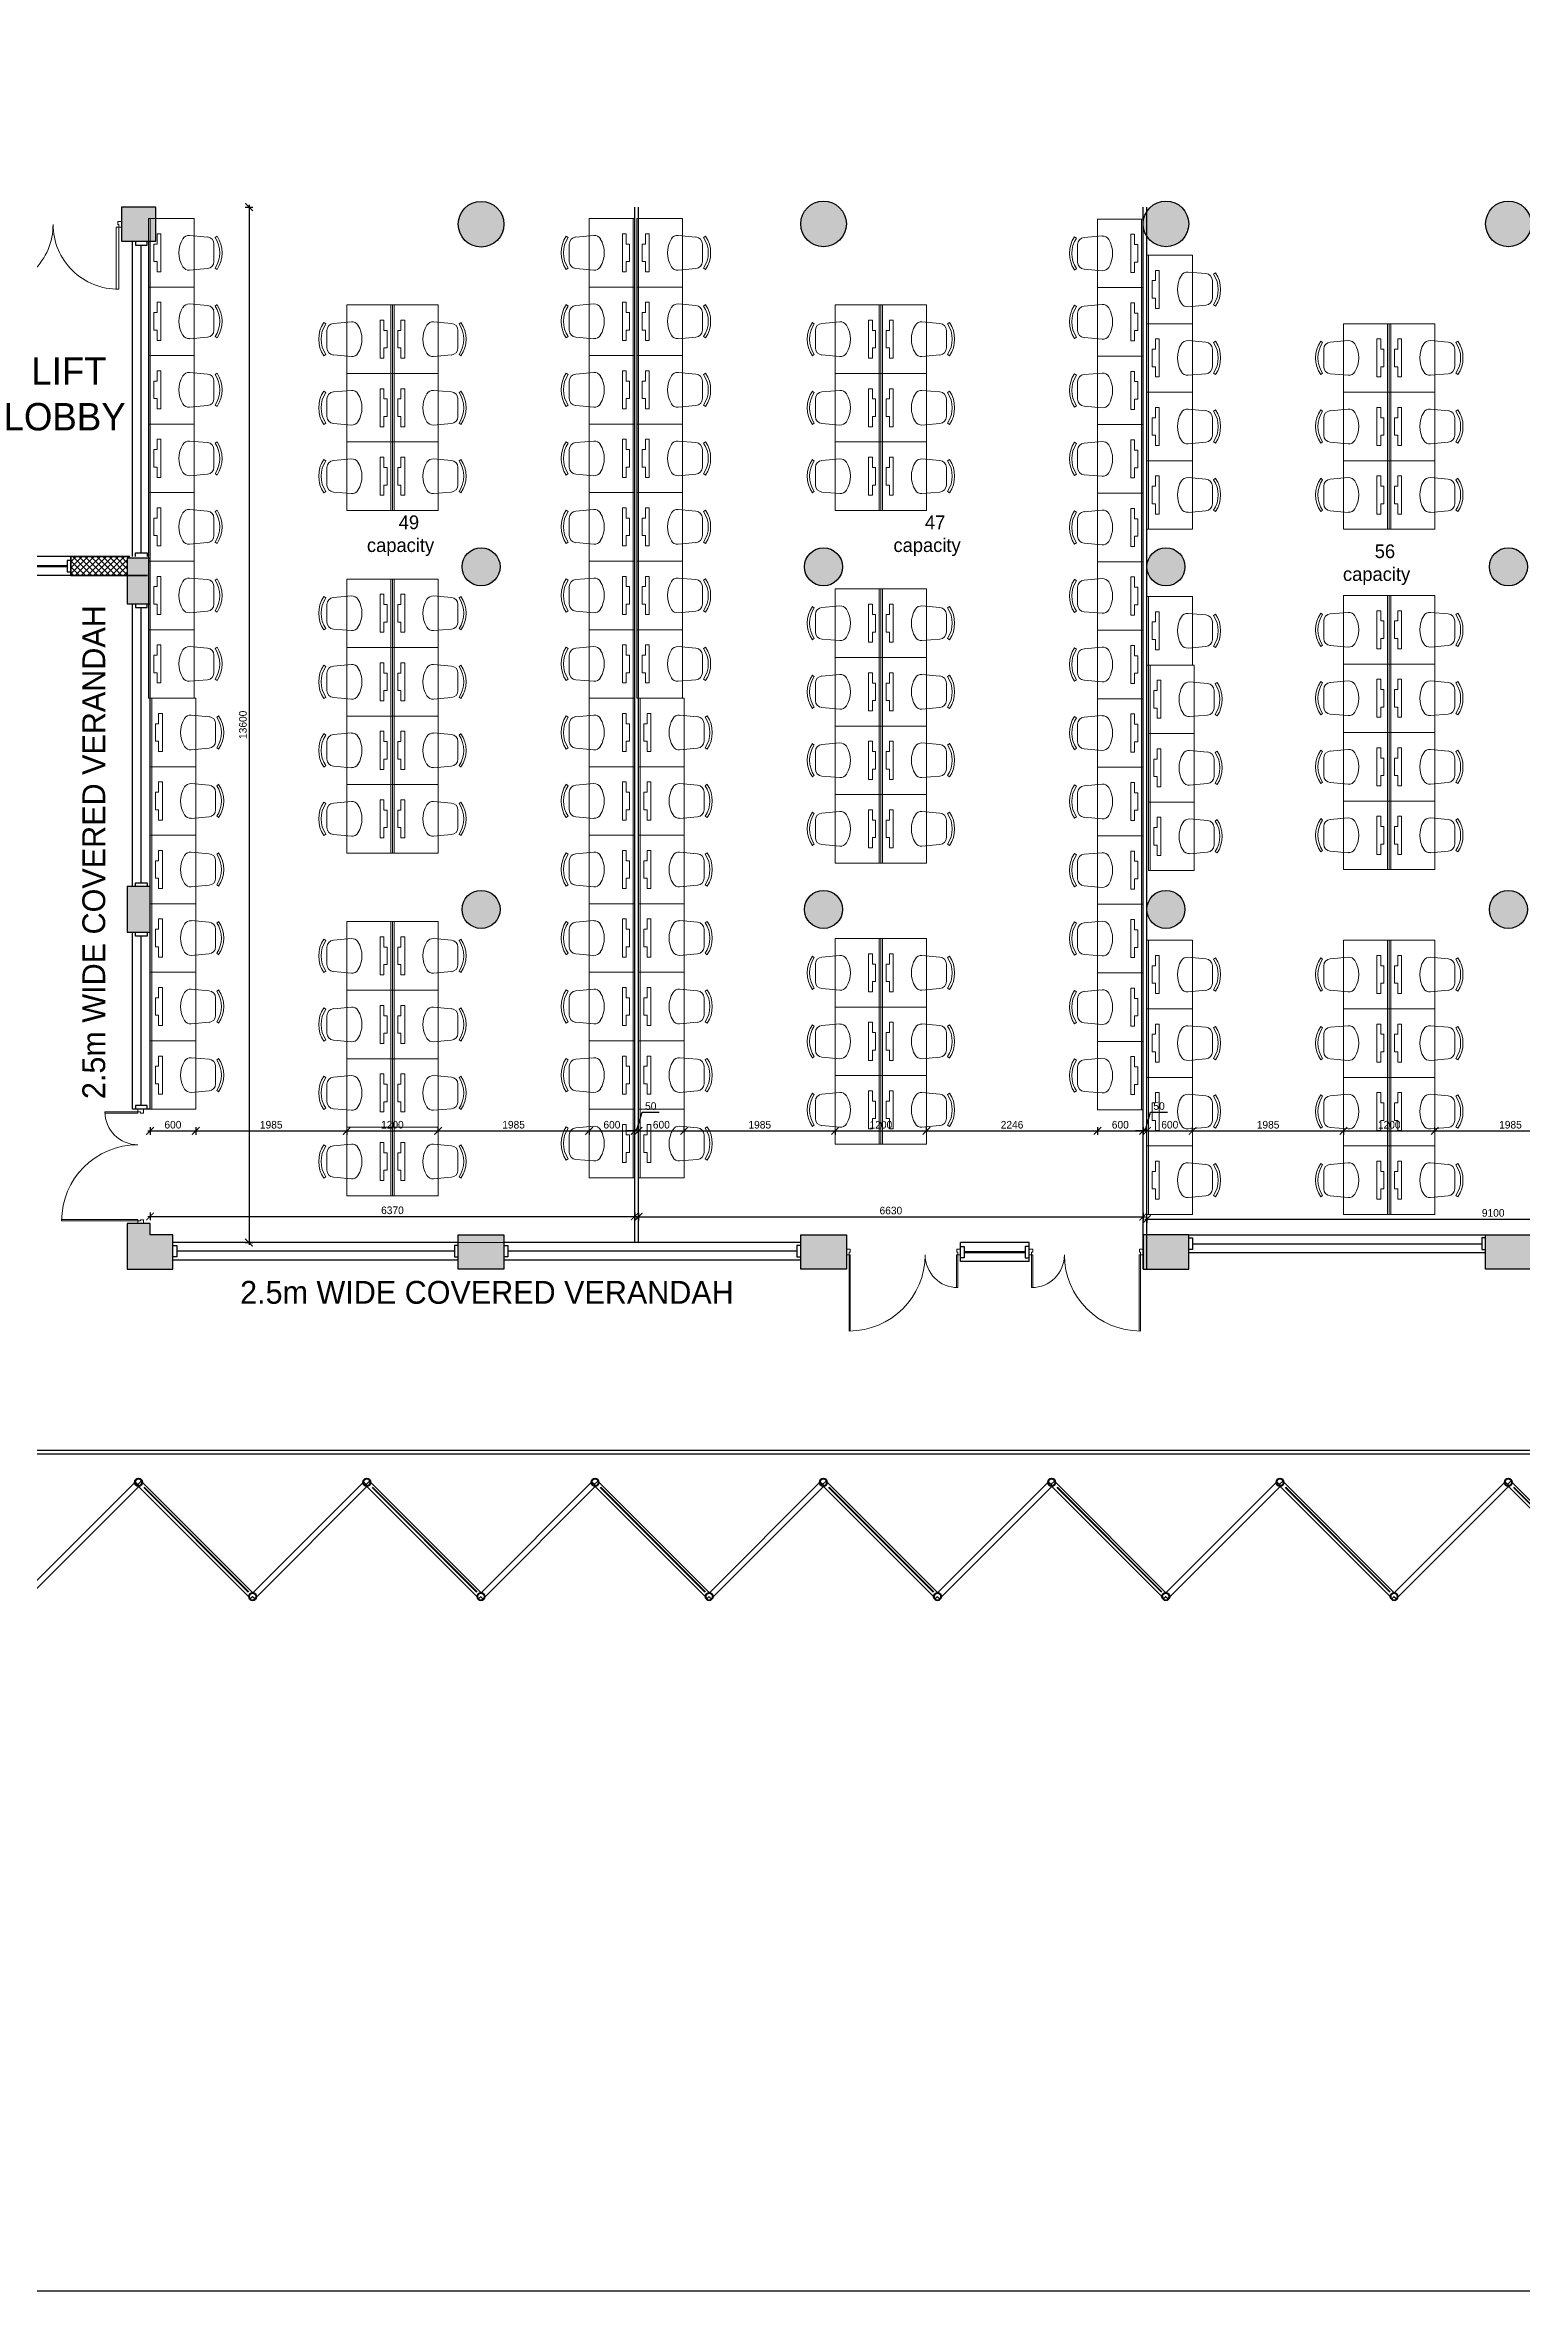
# Model space of a CAD drawing. Header units: millimetres. Extents: x -276609 to 1081398, y -453808 to 472098.
# Drawn here: x 50593 to 70005, y -84802 to -55300 of the extents above; entities that cross this region are included whole.
import ezdxf

# ---------------------------------------------------------------- set-up
doc = ezdxf.new("R2010")
doc.units = ezdxf.units.MM
doc.header["$MEASUREMENT"] = 0
for name, color, linetype, lineweight in [('A-Detail Lines', 241, 'Continuous', 25), ('A-Door', 4, 'Continuous', 9), ('A-Wall Sec', 1, 'Continuous', 20), ('A-WIN', 5, 'Continuous', 25), ('frntr', 42, 'Continuous', 13), ('S-Concrete', 40, 'Continuous', 25), ('SHADE SCREEN', 171, 'Continuous', 15)]:
    doc.layers.add(name, color=color, linetype=linetype, lineweight=lineweight)
for name, color, linetype in [('A-Elevation', 4, 'Continuous'), ('A-Railing', 4, 'Continuous'), ('A-Wall Patt', 8, 'Continuous'), ('A-Window', 4, 'Continuous'), ('Dimension', 7, 'Continuous'), ('S-Conc Patt', 9, 'Continuous'), ('SHADING COLUMNS', 210, 'Continuous'), ('text', 252, 'Continuous')]:
    doc.layers.add(name, color=color, linetype=linetype)
doc.layers.add('I-Furniture', color=7, linetype='Continuous', lineweight=20, true_color=0xb35900)
doc.styles.get("Standard").update_dxf_attribs({"font": ''})
doc.styles.get('Standard').set_extended_font_data('Gill Sans MT')
doc.dimstyles.new('IIITD_WD_M @ 100', dxfattribs={"dimscale": 100, "dimtxt": 1, "dimasz": 1, "dimexe": 0.5, "dimexo": 0.25, "dimgap": 0.3, "dimtad": 1, "dimdec": 0, "dimrnd": 1, "dimzin": 0, "dimdsep": 46, "dimtxsty": 'Standard', "dimblk": 'ARCHTICK', "dimcen": 0.2, "dimdle": 0.3, "dimclrd": 256, "dimclre": 256, "dimclrt": 256, "dimadec": 0, "dimazin": 0, "dimtfac": 1, "dimtdec": 0, "dimtofl": 0, "dimtmove": 0, "dimatfit": 0, "dimfxl": 0.5, "dimfxlon": 1, "dimtolj": 1, "dimtzin": 0, "dimlwd": -1, "dimlwe": -1, "dimarcsym": 0})

# ---------------------------------------------------------------- blocks, each defined once
blk = doc.blocks.new('Round Bar - 3_-44-4 First Floor Lvl')
at = {"layer": 'A-WIN'}
for p, q in [((-1035, -37), (-1035, 25)), ((1026, 38), (-1023, 38)), ((1026, 38), (-1023, 38)), ((1027, 38), (1026, 38)), ((1027, 38), (1026, 38)), ((1064, 38), (1038, 38)), ((1064, 38), (1038, 38)), ((1064, 38), (1064, -3)), ((-1027, -38), (-1026, -38)), ((-1027, -38), (-1026, -38)), ((-1026, -38), (1023, -38)), ((-1026, -38), (1023, -38))]:
    blk.add_line(p, q, dxfattribs=at)
blk = doc.blocks.new('Round Bar - 3_-159-4 First Floor Lvl')
at = {"layer": 'A-WIN'}
for p, q in [((-1051, -27), (-1051, 38)), ((-1038, 38), (-1051, 38)), ((-1038, 38), (-1051, 38)), ((-1026, 38), (-1027, 38)), ((-1026, 38), (-1027, 38)), ((1023, 38), (-1026, 38)), ((1023, 38), (-1026, 38)), ((1057, 1), (1057, -38)), ((-1023, -38), (1026, -38)), ((-1023, -38), (1026, -38)), ((1026, -38), (1027, -38)), ((1026, -38), (1027, -38)), ((1038, -38), (1057, -38)), ((1038, -38), (1057, -38))]:
    blk.add_line(p, q, dxfattribs=at)
blk = doc.blocks.new('Big Door Garbage')
at = {"layer": 'A-Door', "color": 5, "lineweight": 18}
for p, q in [((-12550, 128778), (-12500, 128778)), ((-12550, 128703), (-12550, 128778)), ((-12550, 128703), (-12515, 128703)), ((-12515, 128738), (-12500, 128738)), ((-12515, 128703), (-12515, 128738)), ((-12515, 128703), (-12515, 128273)), ((-12499, 128703), (-12515, 128703)), ((-12500, 128778), (-12500, 128738)), ((-12499, 128703), (-12499, 128273)), ((-11101, 128703), (-11101, 127703)), ((-11101, 128703), (-11085, 128703)), ((-11100, 128778), (-11100, 128738)), ((-11050, 128778), (-11100, 128778)), ((-11085, 128738), (-11100, 128738)), ((-11085, 128703), (-11085, 128738)), ((-11050, 128703), (-11085, 128703)), ((-11085, 128703), (-11085, 127703)), ((-11050, 128703), (-11050, 128778))]:
    blk.add_line(p, q, dxfattribs=at)
at = {"layer": 'A-Door', "lineweight": 18}
for centre, radius, start, end in [((-12515, 128703), 430, 270, 0), ((-11085, 128703), 1000, 180, 270)]:
    blk.add_arc(centre, radius, start, end, dxfattribs=at)
blk = doc.blocks.new('w8')
at = {"layer": 'A-Window', "color": 2, "lineweight": 30}
blk.add_line((484324, 139289), (484324, 142939), dxfattribs=at)
at = {"layer": 'A-Window'}
for points in [[(484209, 139239), (484209, 142989)], [(484399, 142989), (484399, 142939), (484249, 142939), (484249, 142989)], [(484439, 139239), (484439, 142989)], [(484399, 139239), (484399, 139289), (484249, 139289), (484249, 139239)]]:
    blk.add_lwpolyline(points, dxfattribs=at)
blk = doc.blocks.new('w4')
at = {"layer": 'A-Window', "color": 2, "lineweight": 30}
blk.add_line((484324, 147974), (484324, 151774), dxfattribs=at)
at = {"layer": 'A-Window'}
for points in [[(484209, 147924), (484209, 151824)], [(484399, 151824), (484399, 151774), (484249, 151774), (484249, 151824)], [(484439, 147924), (484439, 151824)], [(484399, 147924), (484399, 147974), (484249, 147974), (484249, 147924)]]:
    blk.add_lwpolyline(points, dxfattribs=at)
blk = doc.blocks.new('dw1')
at = {"layer": 'A-Window'}
for p, q in [((495114, 138664), (495114, 138914)), ((496014, 138664), (496014, 138914))]:
    blk.add_line(p, q, dxfattribs=at)
at = {"layer": 'A-Window', "color": 2, "lineweight": 60}
blk.add_line((495964, 138789), (495164, 138789), dxfattribs=at)
at = {"layer": 'A-Window'}
for points in [[(496014, 138914), (495114, 138914)], [(495114, 138864), (495164, 138864), (495164, 138714), (495114, 138714)], [(496014, 138664), (495114, 138664)], [(496014, 138864), (495964, 138864), (495964, 138714), (496014, 138714)]]:
    blk.add_lwpolyline(points, dxfattribs=at)
at = {"layer": 'A-Detail Lines', "xscale": -1}
blk.add_blockref('Big Door Garbage', (482564, 10049), dxfattribs=at)
at = {"layer": 'A-Detail Lines'}
blk.add_blockref('Big Door Garbage', (508564, 10049), dxfattribs=at)
blk = doc.blocks.new('din d7')
at = {"layer": 'A-Door', "color": 5, "lineweight": 18}
for p, q in [((486934, 174520), (486934, 175332)), ((486969, 174518), (486969, 175332)), ((488629, 174518), (488629, 175332)), ((488664, 174518), (488664, 175332)), ((486899, 174518), (486934, 174518)), ((486899, 174518), (486899, 174443)), ((486899, 174443), (486949, 174443)), ((486934, 174518), (486934, 174483)), ((486969, 174518), (486934, 174518)), ((486934, 174483), (486949, 174483)), ((486949, 174443), (486949, 174483)), ((488629, 174518), (488664, 174518)), ((488664, 174483), (488649, 174483)), ((488649, 174443), (488649, 174483)), ((488699, 174443), (488649, 174443)), ((488664, 174518), (488664, 174483)), ((488699, 174518), (488664, 174518)), ((488699, 174518), (488699, 174443))]:
    blk.add_line(p, q, dxfattribs=at)
at = {"layer": 'A-Door', "lineweight": 18}
for centre, start, end in [((486950, 174483), 359.9841, 91.0727), ((488648, 174483), 88.9273, 180.0159)]:
    blk.add_arc(centre, 849, start, end, dxfattribs=at)
blk = doc.blocks.new('ergrthyjty')
at = {"layer": 'S-Conc Patt'}
for points in [[(485606, 82068, 1), (485006, 82068, 1)], [(490106, 82072, 1), (489506, 82072, 1)], [(494606, 82072, 1), (494006, 82072, 1)], [(499106, 82072, 1), (498506, 82072, 1)], [(480581, 82293), (480581, 81843), (481031, 81843), (481031, 82293)], [(480956, 77683), (480656, 77683), (480656, 77083), (480956, 77083)], [(485556, 77568, 1), (485056, 77568, 1)], [(490056, 77568, 1), (489556, 77568, 1)], [(494556, 77568, 1), (494056, 77568, 1)], [(499056, 77568, 1), (498556, 77568, 1)], [(480956, 73368), (480656, 73368), (480656, 72768), (480956, 72768)], [(485556, 73068, 1), (485056, 73068, 1)], [(490056, 73068, 1), (489556, 73068, 1)], [(494556, 73068, 1), (494056, 73068, 1)], [(499056, 73068, 1), (498556, 73068, 1)], [(480656, 68343), (481256, 68343), (481256, 68793), (480956, 68793), (480956, 68943), (480656, 68943)], [(485606, 68343), (485606, 68793), (485006, 68793), (485006, 68343)], [(490106, 68343), (490106, 68793), (489506, 68793), (489506, 68343)], [(494006, 68343), (494006, 68793), (494606, 68793), (494606, 68343)], [(499106, 68343), (499106, 68793), (498506, 68793), (498506, 68343)]]:
    blk.add_hatch(color=8, dxfattribs=at).paths.add_polyline_path(points)
at = {"layer": 'S-Concrete'}
for points in [[(480581, 82293), (480581, 81843), (481031, 81843), (481031, 82293)], [(480956, 77683), (480656, 77683), (480656, 77083), (480956, 77083)], [(480956, 73368), (480656, 73368), (480656, 72768), (480956, 72768)], [(481256, 68793), (480956, 68793), (480956, 68943), (480656, 68943), (480656, 68343), (481256, 68343)], [(485606, 68793), (485606, 68343), (485006, 68343), (485006, 68793)], [(490106, 68793), (490106, 68343), (489506, 68343), (489506, 68793)], [(494006, 68793), (494006, 68343), (494606, 68343), (494606, 68793)], [(499106, 68793), (499106, 68343), (498506, 68343), (498506, 68793)]]:
    blk.add_lwpolyline(points, close=True, dxfattribs=at)
for centre, radius in [((485306, 82068), 300), ((489806, 82072), 300), ((494306, 82072), 300), ((498806, 82072), 300), ((485306, 77568), 250), ((489806, 77568), 250), ((494306, 77568), 250), ((498806, 77568), 250), ((485306, 73068), 250), ((489806, 73068), 250), ((494306, 73068), 250), ((498806, 73068), 250)]:
    blk.add_circle(centre, radius, dxfattribs=at)
blk = doc.blocks.new('din w1')
at = {"layer": 'A-Window', "color": 2, "lineweight": 60}
blk.add_line((476279, 163779), (476779, 163779), dxfattribs=at)
at = {"layer": 'A-Window'}
for points in [[(476229, 163904), (476829, 163904)], [(476229, 163704), (476279, 163704), (476279, 163854), (476229, 163854)], [(476829, 163704), (476779, 163704), (476779, 163854), (476829, 163854)], [(476229, 163654), (476829, 163654)]]:
    blk.add_lwpolyline(points, dxfattribs=at)
blk = doc.blocks.new('yhtyjuyk')
at = {"layer": 'A-Window', "color": 2, "lineweight": 30}
blk.add_line((480841, 77753), (480841, 81793), dxfattribs=at)
at = {"layer": 'A-Window'}
for points in [[(480726, 77703), (480726, 81843)], [(480766, 81843), (480766, 81793), (480916, 81793), (480916, 81843)], [(480956, 77703), (480956, 81843)], [(480766, 77703), (480766, 77753), (480916, 77753), (480916, 77703)]]:
    blk.add_lwpolyline(points, dxfattribs=at)
blk = doc.blocks.new('Pipe-Column - Pipe3-1_2STD-50-2 GL')
at = {"layer": 'S-Concrete', "lineweight": 35}
for radius, start, end in [(50.8, 0, 180), (45.1, 0, 180), (45.1, 180, 0), (50.8, 180, 360)]:
    blk.add_arc((0, 0), radius, start, end, dxfattribs=at)
blk = doc.blocks.new('TRGHT4')
at = {"layer": 'SHADING COLUMNS'}
for p in [(402181, -146087), (405181, -146087), (408181, -146087), (411181, -146087), (414181, -146087), (417181, -146087), (420181, -146087), (403681, -147587), (406681, -147587), (409681, -147587), (412681, -147587), (415681, -147587), (418681, -147587)]:
    blk.add_blockref('Pipe-Column - Pipe3-1_2STD-50-2 GL', p, dxfattribs=at)
blk = doc.blocks.new('A$C276F41A0')
at = {"layer": 'A-Window', "color": 2, "lineweight": 30}
blk.add_line((-115, -3665), (-115, -50), dxfattribs=at)
at = {"layer": 'A-Window'}
for points in [[(-230, -3715), (-230, 0)], [(-190, 0), (-190, -50), (-40, -50), (-40, 0)], [(0, -3715), (0, 0)], [(-190, -3715), (-190, -3665), (-40, -3665), (-40, -3715)]]:
    blk.add_lwpolyline(points, dxfattribs=at)
blk = doc.blocks.new('chair1')
at = {"layer": 'I-Furniture'}
for p, q in [((-320, 228), (-84, 207)), ((1, 115), (1, -115)), ((16, 201), (42, 219)), ((-320, -228), (-84, -207)), ((16, -201), (42, -219))]:
    blk.add_line(p, q, dxfattribs=at)
for centre, radius, start, end in [((-108, 0), 351, 148.407, 211.593), ((-328, 135), 92.9, 85.0303, 148.407), ((-92, 115), 92.9, 0, 85.0303), ((-278, 0), 356, 325.6197, 34.3803), ((-278, 0), 387, 325.6197, 34.3803), ((-328, -135), 92.9, 211.593, 274.9697), ((-92, -115), 92.9, 274.9697, 0)]:
    blk.add_arc(centre, radius, start, end, dxfattribs=at)
blk = doc.blocks.new('lib')
at = {"layer": 'frntr'}
for points in [[(-13156, -13242), (-13156, -12342), (-12556, -12342), (-12556, -13242)], [(-13156, -12342), (-13134, -12342), (-13134, -13242), (-13156, -13242)], [(-13043, -12677), (-13085, -12677), (-13085, -12907), (-13043, -12907), (-13043, -13042), (-12993, -13042), (-12993, -12542), (-13043, -12542)]]:
    blk.add_lwpolyline(points, close=True, dxfattribs=at)
at = {"layer": 'frntr', "xscale": -1, "rotation": 180}
blk.add_blockref('chair1', (-12296, -12792), dxfattribs=at)
blk = doc.blocks.new('_ArchTick')
at = {"color": 0, "linetype": 'ByBlock', "const_width": 0.15}
blk.add_lwpolyline([(-0.5, -0.5), (0.5, 0.5)], dxfattribs=at)
blk = doc.blocks.new('*D481')
at = {"layer": 'A-Detail Lines', "transparency": 16777216}
for p, q in [((52545, 0), (54589, 0)), ((52575, -50), (52575, 50)), ((54559, 0), (54559, -50))]:
    blk.add_line(p, q, dxfattribs=at)
at = {"layer": 'A-Detail Lines', "transparency": 16777216, "xscale": 100, "yscale": 100, "zscale": 100, "rotation": 180}
blk.add_blockref('_ArchTick', (52575, 0), dxfattribs=at)
at = {"layer": 'A-Detail Lines', "transparency": 16777216, "xscale": 100, "yscale": 100, "zscale": 100}
blk.add_blockref('_ArchTick', (54559, 0), dxfattribs=at)
at = {"layer": 'A-Detail Lines', "transparency": 16777216, "insert": (53567, 80), "char_height": 100, "attachment_point": 5}
blk.add_mtext('\\A1;1985', dxfattribs=at)
blk = doc.blocks.new('*D482')
at = {"layer": 'A-Detail Lines', "transparency": 16777216}
for p, q in [((54529, 0), (55789, 0)), ((54559, 0), (54559, -50)), ((55759, -50), (55759, 50))]:
    blk.add_line(p, q, dxfattribs=at)
at = {"layer": 'A-Detail Lines', "transparency": 16777216, "xscale": 100, "yscale": 100, "zscale": 100, "rotation": 180}
blk.add_blockref('_ArchTick', (54559, 0), dxfattribs=at)
at = {"layer": 'A-Detail Lines', "transparency": 16777216, "xscale": 100, "yscale": 100, "zscale": 100}
blk.add_blockref('_ArchTick', (55759, 0), dxfattribs=at)
at = {"layer": 'A-Detail Lines', "transparency": 16777216, "insert": (55159, 80), "char_height": 100, "attachment_point": 5}
blk.add_mtext('\\A1;1200', dxfattribs=at)
blk = doc.blocks.new('*D483')
at = {"layer": 'A-Detail Lines', "transparency": 16777216}
for p, q in [((51945, -69563), (52605, -69563)), ((51975, -69513), (51975, -69613)), ((52575, -69513), (52575, -69613))]:
    blk.add_line(p, q, dxfattribs=at)
at = {"layer": 'A-Detail Lines', "transparency": 16777216, "xscale": 100, "yscale": 100, "zscale": 100, "rotation": 180}
blk.add_blockref('_ArchTick', (51975, -69563), dxfattribs=at)
at = {"layer": 'A-Detail Lines', "transparency": 16777216, "xscale": 100, "yscale": 100, "zscale": 100}
blk.add_blockref('_ArchTick', (52575, -69563), dxfattribs=at)
at = {"layer": 'A-Detail Lines', "transparency": 16777216, "insert": (52275, -69483), "char_height": 100, "attachment_point": 5}
blk.add_mtext('\\A1;600', dxfattribs=at)
blk = doc.blocks.new('*D484')
at = {"layer": 'A-Detail Lines', "transparency": 16777216}
for p, q in [((52545, -69563), (54589, -69563)), ((52575, -69513), (52575, -69613)), ((54559, -69563), (54559, -69613))]:
    blk.add_line(p, q, dxfattribs=at)
at = {"layer": 'A-Detail Lines', "transparency": 16777216, "xscale": 100, "yscale": 100, "zscale": 100, "rotation": 180}
blk.add_blockref('_ArchTick', (52575, -69563), dxfattribs=at)
at = {"layer": 'A-Detail Lines', "transparency": 16777216, "xscale": 100, "yscale": 100, "zscale": 100}
blk.add_blockref('_ArchTick', (54559, -69563), dxfattribs=at)
at = {"layer": 'A-Detail Lines', "transparency": 16777216, "insert": (53567, -69483), "char_height": 100, "attachment_point": 5}
blk.add_mtext('\\A1;1985', dxfattribs=at)
blk = doc.blocks.new('*D485')
at = {"layer": 'A-Detail Lines', "transparency": 16777216}
for p, q in [((54529, -69563), (55789, -69563)), ((54559, -69563), (54559, -69613)), ((55759, -69563), (55759, -69513))]:
    blk.add_line(p, q, dxfattribs=at)
at = {"layer": 'A-Detail Lines', "transparency": 16777216, "xscale": 100, "yscale": 100, "zscale": 100, "rotation": 180}
blk.add_blockref('_ArchTick', (54559, -69563), dxfattribs=at)
at = {"layer": 'A-Detail Lines', "transparency": 16777216, "xscale": 100, "yscale": 100, "zscale": 100}
blk.add_blockref('_ArchTick', (55759, -69563), dxfattribs=at)
at = {"layer": 'A-Detail Lines', "transparency": 16777216, "insert": (55159, -69483), "char_height": 100, "attachment_point": 5}
blk.add_mtext('\\A1;1200', dxfattribs=at)
blk = doc.blocks.new('*D486')
at = {"layer": 'A-Detail Lines', "transparency": 16777216}
for p, q in [((55729, -69563), (57774, -69563)), ((55759, -69563), (55759, -69513)), ((57744, -69563), (57744, -69613))]:
    blk.add_line(p, q, dxfattribs=at)
at = {"layer": 'A-Detail Lines', "transparency": 16777216, "xscale": 100, "yscale": 100, "zscale": 100, "rotation": 180}
blk.add_blockref('_ArchTick', (55759, -69563), dxfattribs=at)
at = {"layer": 'A-Detail Lines', "transparency": 16777216, "xscale": 100, "yscale": 100, "zscale": 100}
blk.add_blockref('_ArchTick', (57744, -69563), dxfattribs=at)
at = {"layer": 'A-Detail Lines', "transparency": 16777216, "insert": (56752, -69483), "char_height": 100, "attachment_point": 5}
blk.add_mtext('\\A1;1985', dxfattribs=at)
blk = doc.blocks.new('*D487')
at = {"layer": 'A-Detail Lines', "transparency": 16777216}
for p, q in [((57714, -69563), (58374, -69563)), ((57744, -69563), (57744, -69613)), ((58344, -69563), (58344, -69513))]:
    blk.add_line(p, q, dxfattribs=at)
at = {"layer": 'A-Detail Lines', "transparency": 16777216, "xscale": 100, "yscale": 100, "zscale": 100, "rotation": 180}
blk.add_blockref('_ArchTick', (57744, -69563), dxfattribs=at)
at = {"layer": 'A-Detail Lines', "transparency": 16777216, "xscale": 100, "yscale": 100, "zscale": 100}
blk.add_blockref('_ArchTick', (58344, -69563), dxfattribs=at)
at = {"layer": 'A-Detail Lines', "transparency": 16777216, "insert": (58044, -69483), "char_height": 100, "attachment_point": 5}
blk.add_mtext('\\A1;600', dxfattribs=at)
blk = doc.blocks.new('*D488')
at = {"layer": 'A-Detail Lines', "transparency": 16777216}
for p, q in [((58369, -69563), (58443, -69318)), ((58443, -69318), (58665, -69318)), ((58344, -69563), (58244, -69563)), ((58344, -69563), (58344, -69513)), ((58344, -69563), (58394, -69563)), ((58394, -69563), (58394, -69513)), ((58394, -69563), (58494, -69563))]:
    blk.add_line(p, q, dxfattribs=at)
at = {"layer": 'A-Detail Lines', "transparency": 16777216, "xscale": 100, "yscale": 100, "zscale": 100}
blk.add_blockref('_ArchTick', (58344, -69563), dxfattribs=at)
at = {"layer": 'A-Detail Lines', "transparency": 16777216, "xscale": 100, "yscale": 100, "zscale": 100, "rotation": 180}
blk.add_blockref('_ArchTick', (58394, -69563), dxfattribs=at)
at = {"layer": 'A-Detail Lines', "transparency": 16777216, "insert": (58554, -69238), "char_height": 100, "attachment_point": 5}
blk.add_mtext('\\A1;50', dxfattribs=at)
blk = doc.blocks.new('*D489')
at = {"layer": 'A-Detail Lines', "transparency": 16777216}
for p, q in [((58364, -69563), (59024, -69563)), ((58394, -69563), (58394, -69513)), ((58994, -69563), (58994, -69513))]:
    blk.add_line(p, q, dxfattribs=at)
at = {"layer": 'A-Detail Lines', "transparency": 16777216, "xscale": 100, "yscale": 100, "zscale": 100, "rotation": 180}
blk.add_blockref('_ArchTick', (58394, -69563), dxfattribs=at)
at = {"layer": 'A-Detail Lines', "transparency": 16777216, "xscale": 100, "yscale": 100, "zscale": 100}
blk.add_blockref('_ArchTick', (58994, -69563), dxfattribs=at)
at = {"layer": 'A-Detail Lines', "transparency": 16777216, "insert": (58694, -69483), "char_height": 100, "attachment_point": 5}
blk.add_mtext('\\A1;600', dxfattribs=at)
blk = doc.blocks.new('*D490')
at = {"layer": 'A-Detail Lines', "transparency": 16777216}
for p, q in [((58964, -69563), (61009, -69563)), ((58994, -69563), (58994, -69513)), ((60979, -69563), (60979, -69613))]:
    blk.add_line(p, q, dxfattribs=at)
at = {"layer": 'A-Detail Lines', "transparency": 16777216, "xscale": 100, "yscale": 100, "zscale": 100, "rotation": 180}
blk.add_blockref('_ArchTick', (58994, -69563), dxfattribs=at)
at = {"layer": 'A-Detail Lines', "transparency": 16777216, "xscale": 100, "yscale": 100, "zscale": 100}
blk.add_blockref('_ArchTick', (60979, -69563), dxfattribs=at)
at = {"layer": 'A-Detail Lines', "transparency": 16777216, "insert": (59987, -69483), "char_height": 100, "attachment_point": 5}
blk.add_mtext('\\A1;1985', dxfattribs=at)
blk = doc.blocks.new('*D491')
at = {"layer": 'A-Detail Lines', "transparency": 16777216}
for p, q in [((60949, -69563), (62209, -69563)), ((60979, -69563), (60979, -69613)), ((62179, -69563), (62179, -69513))]:
    blk.add_line(p, q, dxfattribs=at)
at = {"layer": 'A-Detail Lines', "transparency": 16777216, "xscale": 100, "yscale": 100, "zscale": 100, "rotation": 180}
blk.add_blockref('_ArchTick', (60979, -69563), dxfattribs=at)
at = {"layer": 'A-Detail Lines', "transparency": 16777216, "xscale": 100, "yscale": 100, "zscale": 100}
blk.add_blockref('_ArchTick', (62179, -69563), dxfattribs=at)
at = {"layer": 'A-Detail Lines', "transparency": 16777216, "insert": (61579, -69483), "char_height": 100, "attachment_point": 5}
blk.add_mtext('\\A1;1200', dxfattribs=at)
blk = doc.blocks.new('*D492')
at = {"layer": 'A-Detail Lines', "transparency": 16777216}
for p, q in [((62149, -69563), (64455, -69563)), ((62179, -69563), (62179, -69513)), ((64425, -69513), (64425, -69613))]:
    blk.add_line(p, q, dxfattribs=at)
at = {"layer": 'A-Detail Lines', "transparency": 16777216, "xscale": 100, "yscale": 100, "zscale": 100, "rotation": 180}
blk.add_blockref('_ArchTick', (62179, -69563), dxfattribs=at)
at = {"layer": 'A-Detail Lines', "transparency": 16777216, "xscale": 100, "yscale": 100, "zscale": 100}
blk.add_blockref('_ArchTick', (64425, -69563), dxfattribs=at)
at = {"layer": 'A-Detail Lines', "transparency": 16777216, "insert": (63302, -69483), "char_height": 100, "attachment_point": 5}
blk.add_mtext('\\A1;2246', dxfattribs=at)
blk = doc.blocks.new('*D493')
at = {"layer": 'A-Detail Lines', "transparency": 16777216}
for p, q in [((64395, -69563), (65055, -69563)), ((64425, -69513), (64425, -69613)), ((65025, -69513), (65025, -69613))]:
    blk.add_line(p, q, dxfattribs=at)
at = {"layer": 'A-Detail Lines', "transparency": 16777216, "xscale": 100, "yscale": 100, "zscale": 100, "rotation": 180}
blk.add_blockref('_ArchTick', (64425, -69563), dxfattribs=at)
at = {"layer": 'A-Detail Lines', "transparency": 16777216, "xscale": 100, "yscale": 100, "zscale": 100}
blk.add_blockref('_ArchTick', (65025, -69563), dxfattribs=at)
at = {"layer": 'A-Detail Lines', "transparency": 16777216, "insert": (64725, -69483), "char_height": 100, "attachment_point": 5}
blk.add_mtext('\\A1;600', dxfattribs=at)
blk = doc.blocks.new('*D494')
at = {"layer": 'A-Detail Lines', "transparency": 16777216}
for p, q in [((65050, -69563), (65123, -69318)), ((65123, -69318), (65345, -69318)), ((65025, -69563), (64925, -69563)), ((65025, -69513), (65025, -69613)), ((65025, -69563), (65075, -69563)), ((65075, -69563), (65075, -69513)), ((65075, -69563), (65175, -69563))]:
    blk.add_line(p, q, dxfattribs=at)
at = {"layer": 'A-Detail Lines', "transparency": 16777216, "xscale": 100, "yscale": 100, "zscale": 100}
blk.add_blockref('_ArchTick', (65025, -69563), dxfattribs=at)
at = {"layer": 'A-Detail Lines', "transparency": 16777216, "xscale": 100, "yscale": 100, "zscale": 100, "rotation": 180}
blk.add_blockref('_ArchTick', (65075, -69563), dxfattribs=at)
at = {"layer": 'A-Detail Lines', "transparency": 16777216, "insert": (65234, -69238), "char_height": 100, "attachment_point": 5}
blk.add_mtext('\\A1;50', dxfattribs=at)
blk = doc.blocks.new('*D495')
at = {"layer": 'A-Detail Lines', "transparency": 16777216}
for p, q in [((65045, -69563), (65705, -69563)), ((65075, -69563), (65075, -69513)), ((65675, -69563), (65675, -69513))]:
    blk.add_line(p, q, dxfattribs=at)
at = {"layer": 'A-Detail Lines', "transparency": 16777216, "xscale": 100, "yscale": 100, "zscale": 100, "rotation": 180}
blk.add_blockref('_ArchTick', (65075, -69563), dxfattribs=at)
at = {"layer": 'A-Detail Lines', "transparency": 16777216, "xscale": 100, "yscale": 100, "zscale": 100}
blk.add_blockref('_ArchTick', (65675, -69563), dxfattribs=at)
at = {"layer": 'A-Detail Lines', "transparency": 16777216, "insert": (65375, -69483), "char_height": 100, "attachment_point": 5}
blk.add_mtext('\\A1;600', dxfattribs=at)
blk = doc.blocks.new('*D496')
at = {"layer": 'A-Detail Lines', "transparency": 16777216}
for p, q in [((65645, -69563), (67689, -69563)), ((65675, -69563), (65675, -69513)), ((67659, -69563), (67659, -69613))]:
    blk.add_line(p, q, dxfattribs=at)
at = {"layer": 'A-Detail Lines', "transparency": 16777216, "xscale": 100, "yscale": 100, "zscale": 100, "rotation": 180}
blk.add_blockref('_ArchTick', (65675, -69563), dxfattribs=at)
at = {"layer": 'A-Detail Lines', "transparency": 16777216, "xscale": 100, "yscale": 100, "zscale": 100}
blk.add_blockref('_ArchTick', (67659, -69563), dxfattribs=at)
at = {"layer": 'A-Detail Lines', "transparency": 16777216, "insert": (66667, -69483), "char_height": 100, "attachment_point": 5}
blk.add_mtext('\\A1;1985', dxfattribs=at)
blk = doc.blocks.new('*D497')
at = {"layer": 'A-Detail Lines', "transparency": 16777216}
for p, q in [((67629, -69563), (68889, -69563)), ((67659, -69563), (67659, -69613)), ((68859, -69563), (68859, -69513))]:
    blk.add_line(p, q, dxfattribs=at)
at = {"layer": 'A-Detail Lines', "transparency": 16777216, "xscale": 100, "yscale": 100, "zscale": 100, "rotation": 180}
blk.add_blockref('_ArchTick', (67659, -69563), dxfattribs=at)
at = {"layer": 'A-Detail Lines', "transparency": 16777216, "xscale": 100, "yscale": 100, "zscale": 100}
blk.add_blockref('_ArchTick', (68859, -69563), dxfattribs=at)
at = {"layer": 'A-Detail Lines', "transparency": 16777216, "insert": (68259, -69483), "char_height": 100, "attachment_point": 5}
blk.add_mtext('\\A1;1200', dxfattribs=at)
blk = doc.blocks.new('*D498')
at = {"layer": 'A-Detail Lines', "transparency": 16777216}
for p, q in [((68829, -69563), (70874, -69563)), ((68859, -69563), (68859, -69513)), ((70844, -69563), (70844, -69613))]:
    blk.add_line(p, q, dxfattribs=at)
at = {"layer": 'A-Detail Lines', "transparency": 16777216, "xscale": 100, "yscale": 100, "zscale": 100, "rotation": 180}
blk.add_blockref('_ArchTick', (68859, -69563), dxfattribs=at)
at = {"layer": 'A-Detail Lines', "transparency": 16777216, "xscale": 100, "yscale": 100, "zscale": 100}
blk.add_blockref('_ArchTick', (70844, -69563), dxfattribs=at)
at = {"layer": 'A-Detail Lines', "transparency": 16777216, "insert": (69852, -69483), "char_height": 100, "attachment_point": 5}
blk.add_mtext('\\A1;1985', dxfattribs=at)
blk = doc.blocks.new('*D501')
at = {"layer": 'A-Detail Lines', "transparency": 16777216}
for p, q in [((53225, -57430), (53325, -57430)), ((53275, -57400), (53275, -71060)), ((53225, -71030), (53325, -71030))]:
    blk.add_line(p, q, dxfattribs=at)
at = {"layer": 'A-Detail Lines', "transparency": 16777216, "xscale": 100, "yscale": 100, "zscale": 100}
for p, rotation in [((53275, -57430), 90), ((53275, -71030), 270)]:
    blk.add_blockref('_ArchTick', p, dxfattribs=dict(at, rotation=rotation))
at = {"layer": 'A-Detail Lines', "transparency": 16777216, "insert": (53195, -64230), "char_height": 100, "attachment_point": 5, "rotation": 90}
blk.add_mtext('\\A1;13600', dxfattribs=at)
blk = doc.blocks.new('*D502')
at = {"layer": 'A-Detail Lines', "transparency": 16777216}
for p, q in [((51945, -70687), (58374, -70687)), ((51975, -70637), (51975, -70737)), ((58344, -70637), (58344, -70737))]:
    blk.add_line(p, q, dxfattribs=at)
at = {"layer": 'A-Detail Lines', "transparency": 16777216, "xscale": 100, "yscale": 100, "zscale": 100, "rotation": 180}
blk.add_blockref('_ArchTick', (51975, -70687), dxfattribs=at)
at = {"layer": 'A-Detail Lines', "transparency": 16777216, "xscale": 100, "yscale": 100, "zscale": 100}
blk.add_blockref('_ArchTick', (58344, -70687), dxfattribs=at)
at = {"layer": 'A-Detail Lines', "transparency": 16777216, "insert": (55160, -70607), "char_height": 100, "attachment_point": 5}
blk.add_mtext('\\A1;6370', dxfattribs=at)
blk = doc.blocks.new('*D503')
at = {"layer": 'A-Detail Lines', "transparency": 16777216}
for p, q in [((58364, -70690), (65055, -70690)), ((58394, -70640), (58394, -70740)), ((65025, -70640), (65025, -70740))]:
    blk.add_line(p, q, dxfattribs=at)
at = {"layer": 'A-Detail Lines', "transparency": 16777216, "xscale": 100, "yscale": 100, "zscale": 100, "rotation": 180}
blk.add_blockref('_ArchTick', (58394, -70690), dxfattribs=at)
at = {"layer": 'A-Detail Lines', "transparency": 16777216, "xscale": 100, "yscale": 100, "zscale": 100}
blk.add_blockref('_ArchTick', (65025, -70690), dxfattribs=at)
at = {"layer": 'A-Detail Lines', "transparency": 16777216, "insert": (61710, -70610), "char_height": 100, "attachment_point": 5}
blk.add_mtext('\\A1;6630', dxfattribs=at)
blk = doc.blocks.new('*D504')
at = {"layer": 'A-Detail Lines', "transparency": 16777216}
for p, q in [((65045, -70721), (74205, -70721)), ((65075, -70715), (65075, -70771)), ((74175, -70755), (74175, -70671))]:
    blk.add_line(p, q, dxfattribs=at)
at = {"layer": 'A-Detail Lines', "transparency": 16777216, "xscale": 100, "yscale": 100, "zscale": 100, "rotation": 180}
blk.add_blockref('_ArchTick', (65075, -70721), dxfattribs=at)
at = {"layer": 'A-Detail Lines', "transparency": 16777216, "xscale": 100, "yscale": 100, "zscale": 100}
blk.add_blockref('_ArchTick', (74175, -70721), dxfattribs=at)
at = {"layer": 'A-Detail Lines', "transparency": 16777216, "insert": (69625, -70641), "char_height": 100, "attachment_point": 5}
blk.add_mtext('\\A1;9100', dxfattribs=at)

msp = doc.modelspace()

# ---------------------------------------------------------------- hatches: boundary and pattern name
at = {"layer": 'A-Wall Patt'}
h = msp.add_hatch(dxfattribs=at)
h.set_pattern_fill('ANSI37', color=256, scale=450, style=0)
h.set_pattern_definition([(45, (-428981.344, -139722.526), (-39.7747564, 39.7747564), []), (135, (-428981.344, -139722.526), (-39.7747564, -39.7747564), [])])
h.paths.add_polyline_path([(51674.9, -62019.8), (50935.6, -62019.8), (50935.6, -62269.8), (51674.9, -62269.8)])

# ---------------------------------------------------------------- linework, layer by layer
at = {"layer": 'A-Detail Lines'}
for p, q in [((58344.4, -71029.8), (58344.4, -57429.8)), ((58394.4, -71029.8), (58394.4, -57429.8)), ((65024.9, -71379.8), (65024.9, -57429.8)), ((65074.9, -71379.8), (65074.9, -57429.8))]:
    msp.add_line(p, q, dxfattribs=at)
at = {"layer": 'A-Railing'}
for p, q in [((49124.9, -73804.8), (76974.9, -73804.8)), ((49174.9, -73754.8), (76924.9, -73754.8))]:
    msp.add_line(p, q, dxfattribs=at)
at = {"layer": 'A-Wall Sec', "lineweight": 35}
for p, q in [((51709.9, -62019.8), (50935.6, -62019.8)), ((50935.6, -62019.8), (50935.6, -62269.8)), ((50935.6, -62269.8), (51939.9, -62269.8))]:
    msp.add_line(p, q, dxfattribs=at)
at = {"layer": 'A-Window', "color": 2, "lineweight": 30}
msp.add_line((51859.9, -69229.8), (51859.9, -67004.8), dxfattribs=at)
at = {"layer": 'A-Window'}
for points in [[(51974.9, -69279.8), (51744.9, -69279.8), (51744.9, -66954.8)], [(51934.9, -66954.8), (51934.9, -67004.8), (51784.9, -67004.8), (51784.9, -66954.8)], [(51974.9, -69279.8), (51974.9, -66954.8)], [(51934.9, -69279.8), (51934.9, -69229.8), (51784.9, -69229.8), (51784.9, -69279.8)]]:
    msp.add_lwpolyline(points, dxfattribs=at)
at = {"layer": 'Dimension'}
msp.add_lwpolyline([(22372, -84801.6), (22372, -25401.6), (106372, -25401.6), (106372, -84801.6)], close=True, dxfattribs=at)
at = {"layer": 'frntr'}
msp.add_lwpolyline([(54674.9, -71029.8), (56718.4, -71029.8)], dxfattribs=at)
at = {"layer": 'SHADE SCREEN', "lineweight": 35}
for p, q in [((51891.4, -74248.7), (53265.2, -75622.5)), ((53272.2, -75615.4), (51898.4, -74241.6)), ((54891.4, -74248.7), (56265.2, -75622.5)), ((56272.2, -75615.4), (54898.4, -74241.6)), ((57891.4, -74248.7), (59265.2, -75622.5)), ((59272.2, -75615.4), (57898.4, -74241.6)), ((60891.4, -74248.7), (62265.2, -75622.5)), ((62272.2, -75615.4), (60898.4, -74241.6)), ((63891.4, -74248.7), (65265.2, -75622.5)), ((65272.2, -75615.4), (63898.4, -74241.6)), ((66891.4, -74248.7), (68265.2, -75622.5)), ((68272.2, -75615.4), (66898.4, -74241.6)), ((69891.4, -74248.7), (71265.2, -75622.5)), ((71272.2, -75615.4), (69898.4, -74241.6))]:
    msp.add_line(p, q, dxfattribs=at)

# ---------------------------------------------------------------- block references
at = {"layer": 'A-Detail Lines', "rotation": 270}
msp.add_blockref('Big Door Garbage', (-76890.5, -81829.8), dxfattribs=at)
at = {"layer": 'A-Door', "xscale": -1, "rotation": 180}
msp.add_blockref('din d7', (-437099, 116825.5), dxfattribs=at)
at = {"layer": 'A-Door'}
msp.add_blockref('dw1', (-432489, -209944.1), dxfattribs=at)
at = {"layer": 'A-Elevation'}
msp.add_blockref('yhtyjuyk', (-428981.3, -139722.5), dxfattribs=at)
at = {"layer": 'A-Window'}
for name, p, rotation in [('din w1', (527164.4, 101634.4), 180), ('w8', (195264.1, -555468.6), 90), ('w4', (208449.1, -555468.6), 90)]:
    msp.add_blockref(name, p, dxfattribs=dict(at, rotation=rotation))
at = {"layer": 'A-Window', "xscale": -1, "rotation": 270}
msp.add_blockref('w4', (-82299.4, -555368.6), dxfattribs=at)
at = {"layer": 'frntr'}
for p in [(65109.1, -45238.1), (71528.7, -45238.1), (78230.5, -45719), (65109.1, -46138.1), (71528.7, -46138.1), (68315.1, -46373), (74734.7, -46373), (78230.5, -46619), (81415.1, -46619), (65109.1, -47038.1), (71528.7, -47038.1), (68315.1, -47273), (74734.7, -47273), (78230.5, -47519), (81415.1, -47519), (65109.1, -47938.1), (71528.7, -47938.1), (68315.1, -48173), (74734.7, -48173), (78230.5, -48419), (81415.1, -48419), (65109.1, -48838.1), (71528.7, -48838.1), (65109.1, -49738.1), (71528.7, -49738.1), (68315.1, -49973), (74734.7, -50103.9), (81415.1, -50189.1), (78230.5, -50202.3), (65109.1, -50638.1), (71528.7, -50638.1), (68315.1, -50873), (74734.7, -51003.9), (78251.9, -51102.3), (81415.1, -51089.1), (65130.5, -51538.1), (71550.1, -51538.1), (68315.1, -51773), (74734.7, -51903.9), (78251.9, -52002.3), (81415.1, -51989.1), (65130.5, -52438.1), (71550.1, -52438.1), (68315.1, -52673), (74734.7, -52803.9), (78251.9, -52902.3), (81415.1, -52889.1), (65130.5, -53338.1), (71550.1, -53338.1), (65130.5, -54238.1), (71550.1, -54238.1), (68315.1, -54473), (74734.7, -54695.3), (78230.5, -54718), (81415.1, -54718), (65130.5, -55138.1), (71550.1, -55138.1), (68315.1, -55373), (74734.7, -55595.3), (78230.5, -55618), (81415.1, -55618), (65130.5, -56038.1), (71550.1, -56038.1), (68315.1, -56273), (74734.7, -56495.3), (78230.5, -56518), (81415.1, -56518), (71550.1, -56938.1), (68315.1, -57173), (78230.5, -57418), (81415.1, -57418)]:
    msp.add_blockref('lib', p, dxfattribs=at)
at = {"layer": 'frntr', "xscale": -1}
for p in [(45188.8, -45238.1), (51869.2, -45245.5), (45188.8, -46138.1), (51869.2, -46145.5), (42003.8, -46373), (48423.4, -46373), (55103.8, -46619), (45188.8, -47038.1), (51869.2, -47045.5), (42003.8, -47273), (48423.4, -47273), (55103.8, -47519), (45188.8, -47938.1), (51869.2, -47945.5), (42003.8, -48173), (48423.4, -48173), (55103.8, -48419), (45188.8, -48838.1), (51869.2, -48845.5), (45188.8, -49738.1), (51869.2, -49745.5), (42003.8, -49973), (48423.4, -50103.9), (55103.8, -50189.1), (45188.8, -50638.1), (51869.2, -50645.5), (42003.8, -50873), (48423.4, -51003.9), (55103.8, -51089.1), (45188.8, -51538.1), (51869.2, -51545.5), (42003.8, -51773), (48423.4, -51903.9), (55103.8, -51989.1), (45188.8, -52438.1), (51869.2, -52445.5), (42003.8, -52673), (48423.4, -52803.9), (55103.8, -52889.1), (45188.8, -53338.1), (51869.2, -53345.5), (45188.8, -54238.1), (51869.2, -54245.5), (42003.8, -54473), (48423.4, -54695.3), (55103.8, -54718), (45188.8, -55138.1), (51869.2, -55145.5), (42003.8, -55373), (48423.4, -55595.3), (55103.8, -55618), (45188.8, -56038.1), (51869.2, -56045.5), (42003.8, -56273), (48423.4, -56495.3), (55103.8, -56518), (45188.8, -56938.1), (42003.8, -57173), (55103.8, -57418)]:
    msp.add_blockref('lib', p, dxfattribs=at)
at = {"layer": 'S-Concrete'}
for name, p in [('ergrthyjty', (-428981.3, -139722.5)), ('TRGHT4', (-350358.2, 71907.3))]:
    msp.add_blockref(name, p, dxfattribs=at)
at = {"layer": 'SHADE SCREEN', "rotation": 224.9999999994749}
for p in [(51074.9, -74932.2), (54074.9, -74932.2), (57074.9, -74932.2), (60074.9, -74932.2), (63074.9, -74932.2), (66074.9, -74932.2), (69074.9, -74932.2)]:
    msp.add_blockref('Round Bar - 3_-44-4 First Floor Lvl', p, dxfattribs=at)
at = {"layer": 'SHADE SCREEN', "lineweight": 35, "rotation": 315.0000000005251}
for p in [(52574.9, -74932.2), (55574.9, -74932.2), (58574.9, -74932.2), (61574.9, -74932.2), (64574.9, -74932.2), (67574.9, -74932.2), (70574.9, -74932.2)]:
    msp.add_blockref('Round Bar - 3_-159-4 First Floor Lvl', p, dxfattribs=at)
at = {"layer": 'text'}
msp.add_blockref('A$C276F41A0', (51974.9, -62639.8), dxfattribs=at)

# ---------------------------------------------------------------- texts
at = {"layer": 'text', "attachment_point": 1}
for s, insert, char_height, width in [('\\pi3502.8;{\\fCentury Gothic|b0|i0|c0|p34;LIFT \\P\\pi3137.4;LOBBY}', (46911.7, -59402.7), 360, 7754.871), ('\\pi583.22;{\\fCentury Gothic|b0|i0|c0|p34;49 \\P\\pi165.46;capacity}', (54659.2, -61480.1), 180, 1422.055), ('\\pi578.69;{\\fCentury Gothic|b0|i0|c0|p34;47 \\P\\pi165.46;capacity}', (61578.6, -61480.1), 180, 1422.055), ('\\pi582.73;{\\fCentury Gothic|b0|i0|c0|p34;56 \\P\\pi165.46;capacity}', (67485.4, -61860), 180, 1422.055)]:
    msp.add_mtext(s, dxfattribs=dict(at, insert=insert, char_height=char_height, width=width))
at = {"layer": 'text', "insert": (51085, -69145.4), "char_height": 300, "attachment_point": 1, "rotation": 90}
msp.add_mtext('{\\fCentury Gothic|b0|i0|c0|p34;2.5m WIDE COVERED VERANDAH}', dxfattribs=at)
at = {"layer": 'text', "insert": (53158.2, -71533.8), "char_height": 300, "attachment_point": 1}
msp.add_mtext('{\\fCentury Gothic|b0|i0|c0|p34;2.5m WIDE COVERED VERANDAH}', dxfattribs=at)

# ---------------------------------------------------------------- dimensions: what is measured, and where the dimension line sits
at = {"layer": 'A-Detail Lines'}
for base, p1, p2, picture, middle in [((54559.4406, 0), (52574.8511, -69279.8388), (54559.4406, 0), '*D481', (53567.1459, 80)), ((55759.4, 0), (54559.4, 0), (55759.4, -69515.9), '*D482', (55159.4, 80)), ((54559.4406, -69562.7536), (52574.8511, -69279.8388), (54559.4406, -69562.7536), '*D484', (53567.1459, -69482.7536)), ((58394.4, -69562.8), (58344.4, -69562.8), (58394.4, -69562.8), '*D488', (58472.9, -69237.8)), ((64424.9, -69562.8), (62179, -69562.8), (64424.9, -69287.2), '*D492', (63301.9, -69482.8)), ((65024.9, -69562.8), (64424.9, -69287.2), (65024.9, -69287.2), '*D493', (64724.9, -69482.8)), ((65074.9, -69562.8), (65024.9, -69287.2), (65074.9, -69562.8), '*D494', (65153.4, -69237.8)), ((55759.4, -69562.8), (54559.4, -69562.8), (55759.4, -69562.8), '*D485', (55159.4, -69482.8)), ((57744.4, -69562.8), (55759.4, -69562.8), (57744.4, -69562.8), '*D486', (56751.9, -69482.8)), ((58344.4, -69562.8), (57744.4, -69562.8), (58344.4, -69562.8), '*D487', (58044.4, -69482.8)), ((58994.4, -69562.8), (58394.4, -69562.8), (58994.4, -69562.8), '*D489', (58694.4, -69482.8)), ((60979, -69562.8), (58994.4, -69562.8), (60979, -69562.8), '*D490', (59986.7, -69482.8)), ((62179, -69562.8), (60979, -69562.8), (62179, -69562.8), '*D491', (61579, -69482.8)), ((65674.9, -69562.8), (65074.9, -69562.8), (65674.9, -69562.8), '*D495', (65374.9, -69482.8)), ((67659.4406, -69562.7536), (65674.8511, -69562.7536), (67659.4406, -69562.7536), '*D496', (66667.1459, -69482.7536)), ((68859.4, -69562.8), (67659.4, -69562.8), (68859.4, -69562.8), '*D497', (68259.4, -69482.8)), ((70844.4, -69562.8), (68859.4, -69562.8), (70844.4, -69562.8), '*D498', (69851.9, -69482.8))]:
    dim = msp.add_linear_dim(base=base, p1=p1, p2=p2, dimstyle='IIITD_WD_M @ 100', override={"dimtmove": 1}, dxfattribs=at)
    dim.commit()
    dim.dimension.update_dxf_attribs({"geometry": picture, "text_midpoint": middle})
dim = msp.add_linear_dim(base=(53274.7, -71029.8), p1=(52049.9, -57429.8), p2=(52274.9, -71029.8), angle=90, dimstyle='IIITD_WD_M @ 100', dxfattribs=at)
dim.commit()
dim.dimension.update_dxf_attribs({"geometry": '*D501', "text_midpoint": (53194.7, -64229.8)})
for base, p1, p2, picture, middle in [((52574.9, -69562.8), (51974.9, -69279.8), (52574.9, -69279.8), '*D483', (52274.9, -69482.8)), ((58344.4406, -70686.9228), (51974.8511, -69279.8388), (58344.4406, -69279.8388), '*D502', (55159.6459, -70606.9228)), ((65024.8511, -70689.8949), (58394.4406, -70179.8388), (65024.8511, -70179.8388), '*D503', (61709.6459, -70609.8949)), ((74174.9, -70721.4), (65074.9, -70689.9), (74174.9, -70779.8), '*D504', (69624.9, -70641.4))]:
    dim = msp.add_linear_dim(base=base, p1=p1, p2=p2, dimstyle='IIITD_WD_M @ 100', dxfattribs=at)
    dim.commit()
    dim.dimension.update_dxf_attribs({"geometry": picture, "text_midpoint": middle})

doc.saveas('drawing.dxf')
